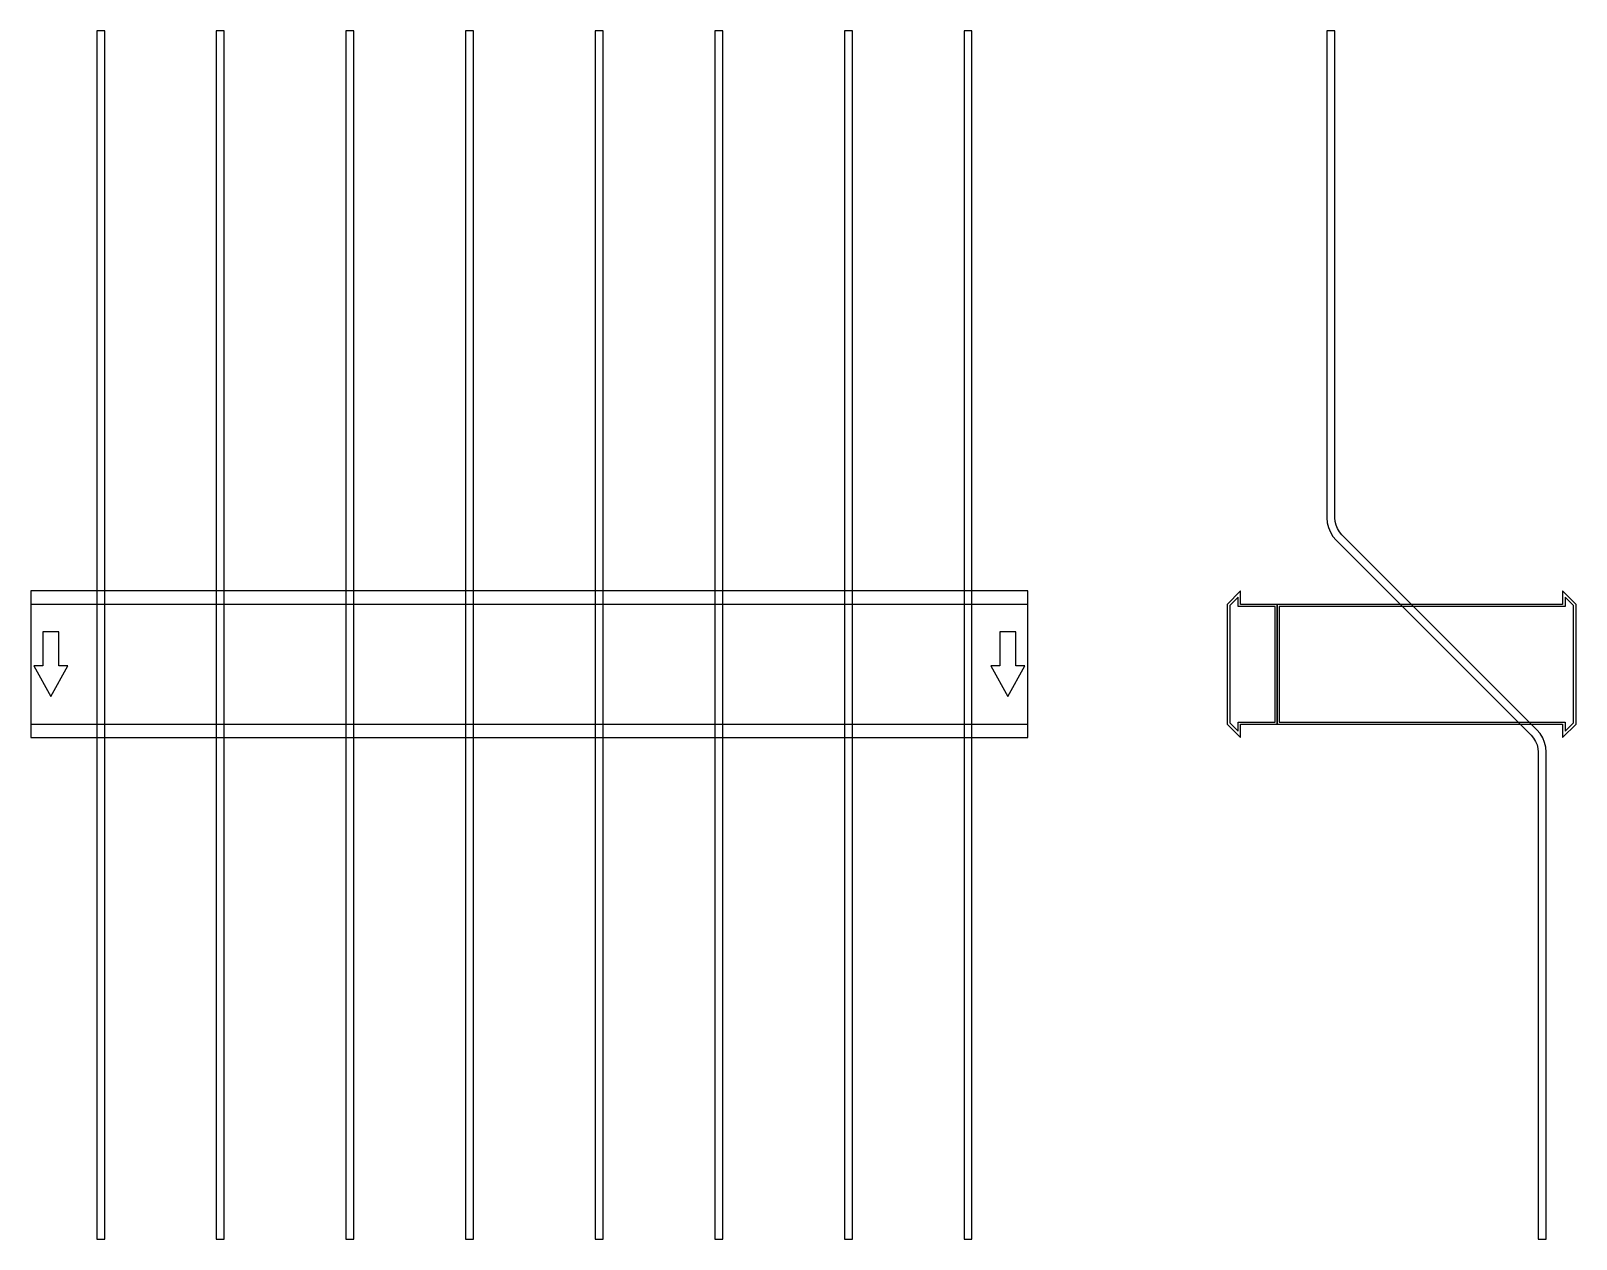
# Model space of a CAD drawing. Extents: x 0 to 1550, y -577 to 635.
import ezdxf

# ---------------------------------------------------------------- set-up
doc = ezdxf.new("R2010")
doc.units = 0
doc.layers.add('Halfen', color=7, linetype='CONTINUOUS')

msp = doc.modelspace()

# ---------------------------------------------------------------- linework, layer by layer
at = {"layer": 'Halfen', "color": 7}
for points in [[(74, -576.569), (74, 635.197), (66, 635.197), (66, -576.569)], [(194, -576.569), (194, 635.197), (186, 635.197), (186, -576.569)], [(324, -576.569), (324, 635.197), (316, 635.197), (316, -576.569)], [(444, -576.569), (444, 635.197), (436, 635.197), (436, -576.569)], [(574, -576.569), (574, 635.197), (566, 635.197), (566, -576.569)], [(694, -576.569), (694, 635.197), (686, 635.197), (686, -576.569)], [(824, -576.569), (824, 635.197), (816, 635.197), (816, -576.569)], [(944, -576.569), (944, 635.197), (936, 635.197), (936, -576.569)], [(1520, -576.569), (1520, -88.284), (1519.606, -83.278), (1518.434, -78.396), (1516.512, -73.757), (1513.889, -69.475), (1510.627, -65.657), (1315.029, 129.941), (1312.584, 132.805), (1310.616, 136.016), (1309.175, 139.495), (1308.295, 143.157), (1308, 146.912), (1308, 635.197), (1300, 635.197), (1300, 146.912), (1300.394, 141.906), (1301.566, 137.023), (1303.488, 132.384), (1306.111, 128.103), (1309.373, 124.284), (1504.971, -71.314), (1507.416, -74.177), (1509.384, -77.388), (1510.825, -80.868), (1511.705, -84.53), (1512, -88.284), (1512, -576.569)], [(0, -73.5), (1000, -73.5), (1000, 73.5), (0, 73.5)], [(1250, -60), (1250, 60), (1213.5, 60), (1213.5, 73.5), (1200, 60), (1200, -60), (1213.5, -73.5), (1213.5, -60)], [(1248, -58), (1248, 58), (1211, 58), (1211, 67.25), (1202.5, 58.75), (1202.5, -58.75), (1211, -67.25), (1211, -58)], [(1550, -60), (1550, 60), (1536.5, 73.5), (1536.5, 60), (1250, 60), (1250, -60), (1536.5, -60), (1536.5, -73.5)], [(1547.5, -58.75), (1547.5, 58.75), (1539, 67.25), (1539, 58), (1252, 58), (1252, -58), (1539, -58), (1539, -67.25)], [(0, -60), (1000, -60), (1000, 60), (0, 60)], [(20, -32.5), (37, -1.5), (28, -1.5), (28, 32.5), (12, 32.5), (12, -1.5), (3, -1.5)], [(980, -32.5), (997, -1.5), (988, -1.5), (988, 32.5), (972, 32.5), (972, -1.5), (963, -1.5)]]:
    msp.add_lwpolyline(points, close=True, dxfattribs=at)

doc.saveas('drawing.dxf')
